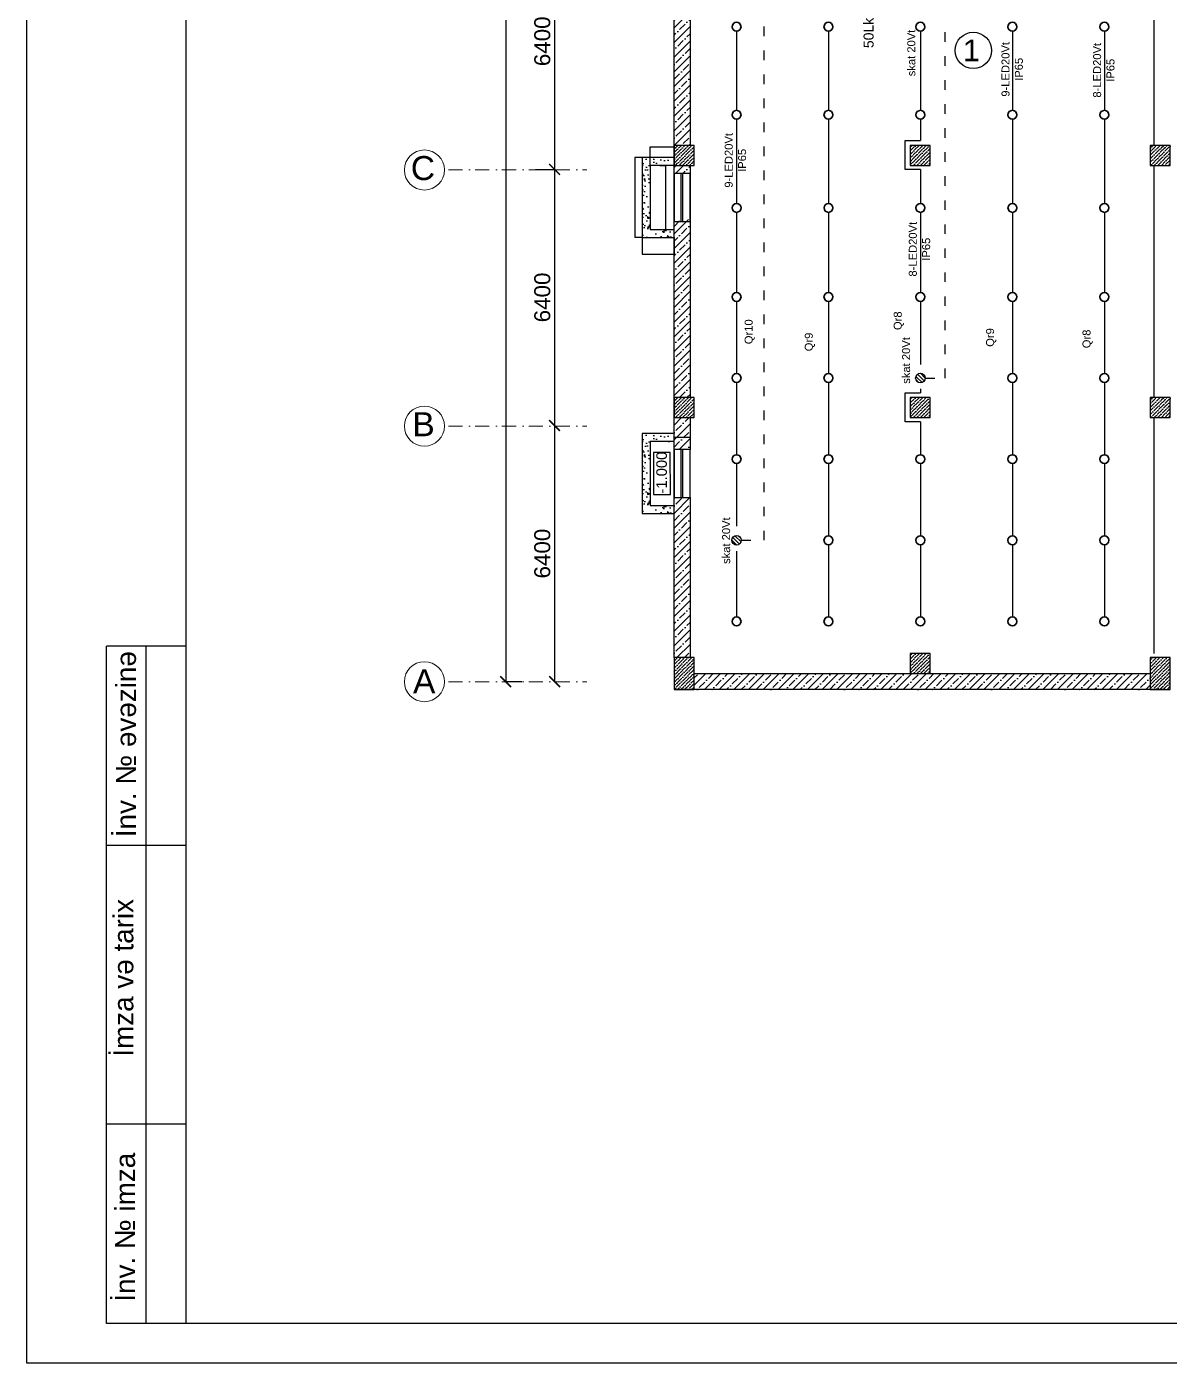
# Model space of a CAD drawing. Header units: millimetres. Extents: x 42452 to 2852333, y -419346 to 834876.
# Drawn here: x 2415634 to 2444213, y 290136 to 323531 of the extents above; entities that cross this region are included whole.
import ezdxf

# ---------------------------------------------------------------- set-up
doc = ezdxf.new("R2010")
doc.units = ezdxf.units.MM
doc.linetypes.add('ACAD_ISO03W100', pattern=[30, 12, -18])
doc.linetypes.add('Штрихпунктирная', pattern=[670.277762, 352.777767, -176.388884, 0, -141.111112])
for name, color, linetype, lineweight in [('c_dv_l x_tti-25_Ном._пера__21_Ном._пера__21', 7, 'Continuous', 30), ('Elektrika_ishiq', 5, 'Continuous', 30), ('memar', 7, 'Continuous', 25), ('надписи', 5, 'Continuous', 30), ('Соед_газа', 184, 'ACAD_ISO03W100', 30), ('Соединение', 5, 'Continuous', 30), ('спот_LED_D223mm-18Vt', 5, 'Continuous', 35), ('текст_свет', 5, 'Continuous', 30)]:
    doc.layers.add(name, color=color, linetype=linetype, lineweight=lineweight)
doc.styles.add('Arial', font='arial.ttf', dxfattribs={"height": 200})
doc.styles.get("Standard").update_dxf_attribs({"font": 'arial.ttf'})
doc.styles.add('СГЕНЕРИР_СТИЛЬ_1', font='arial.ttf')
doc.dimstyles.new('ISO-25', dxfattribs={"dimtxt": 2.5, "dimasz": 2.5, "dimexe": 1.25, "dimexo": 0.625, "dimtad": 1, "dimtxsty": 'Standard', "dimcen": 2.5, "dimadec": 0, "dimazin": 0, "dimtfac": 1, "dimtmove": 0, "dimatfit": 3, "dimfxl": 1, "dimarcsym": 0})
doc.dimstyles.new('razmeri a-g', dxfattribs={"dimtxt": 400, "dimasz": 270, "dimexe": 1.25, "dimexo": 0.625, "dimgap": 100, "dimtad": 1, "dimdec": 0, "dimtxsty": 'Standard', "dimblk": 'ARCHTICK', "dimcen": 2.5, "dimadec": 0, "dimazin": 0, "dimtfac": 1, "dimtdec": 0, "dimtmove": 0, "dimatfit": 3, "dimfxl": 1, "dimarcsym": 0})
pattern_1 = [(45, (3114210.17, 1695700.1), (-183.847756, 183.847756), []), (45, (3114118.24, 1695792.02), (-183.847756, 183.847756), [194.999993, -64.999998, 0, -64.999998])]

# ---------------------------------------------------------------- blocks, each defined once
blk = doc.blocks.new('*D159')
at = {"layer": 'Defpoints', "color": 0, "lineweight": 30, "transparency": 16777216}
for p in [(2431013, 320267), (2430832, 318267), (2431013, 318267)]:
    blk.add_point(p, dxfattribs=at)
at = {"layer": 'memar', "color": 0, "lineweight": -2, "transparency": 16777216}
for p, q in [((2431012, 320267), (2430831, 320267)), ((2430832, 320265), (2430832, 318270)), ((2431012, 318267), (2430831, 318267))]:
    blk.add_line(p, q, dxfattribs=at)
at = {"layer": 'memar', "color": 0, "lineweight": 30, "transparency": 16777216}
for points in [[(2430832, 320265), (2430832, 320265), (2430832, 320267)], [(2430832, 318270), (2430832, 318270), (2430832, 318267)]]:
    blk.add_solid(points, dxfattribs=at)
at = {"layer": 'memar', "color": 0, "lineweight": 25, "transparency": 16777216, "insert": (2430830, 319267), "char_height": 2.5, "attachment_point": 5, "rotation": 90}
blk.add_mtext('2000', dxfattribs=at)
blk = doc.blocks.new('*D160')
at = {"layer": 'Defpoints', "color": 0, "lineweight": 30, "transparency": 16777216}
for p in [(2431013, 318267), (2431813, 318267), (2431813, 317850)]:
    blk.add_point(p, dxfattribs=at)
at = {"layer": 'memar', "color": 0, "lineweight": -2, "transparency": 16777216}
for p, q in [((2431013, 318267), (2431013, 317848)), ((2431813, 318267), (2431813, 317848)), ((2431016, 317850), (2431811, 317850))]:
    blk.add_line(p, q, dxfattribs=at)
at = {"layer": 'memar', "color": 0, "lineweight": 30, "transparency": 16777216}
for points in [[(2431016, 317850), (2431016, 317849), (2431013, 317850)], [(2431811, 317850), (2431811, 317849), (2431813, 317850)]]:
    blk.add_solid(points, dxfattribs=at)
at = {"layer": 'memar', "color": 0, "lineweight": 25, "transparency": 16777216, "insert": (2431413, 317852), "char_height": 2.5, "attachment_point": 5}
blk.add_mtext('800', dxfattribs=at)
blk = doc.blocks.new('*D161')
at = {"layer": 'Defpoints', "color": 0, "lineweight": 30, "transparency": 16777216}
for p in [(2431456, 320067), (2431610, 320067), (2431456, 318467)]:
    blk.add_point(p, dxfattribs=at)
at = {"layer": 'memar', "color": 0, "lineweight": -2, "transparency": 16777216}
for p, q in [((2431457, 320067), (2431611, 320067)), ((2431610, 318470), (2431610, 320065)), ((2431457, 318467), (2431611, 318467))]:
    blk.add_line(p, q, dxfattribs=at)
at = {"layer": 'memar', "color": 0, "lineweight": 30, "transparency": 16777216}
for points in [[(2431609, 320065), (2431610, 320065), (2431610, 320067)], [(2431609, 318470), (2431610, 318470), (2431610, 318467)]]:
    blk.add_solid(points, dxfattribs=at)
at = {"layer": 'memar', "color": 0, "lineweight": 25, "transparency": 16777216, "insert": (2431608, 319267), "char_height": 2.5, "attachment_point": 5, "rotation": 90}
blk.add_mtext('1600', dxfattribs=at)
blk = doc.blocks.new('*D162')
at = {"layer": 'Defpoints', "color": 0, "lineweight": 30, "transparency": 16777216}
for p in [(2431813, 320528), (2431213, 320067), (2431813, 320067)]:
    blk.add_point(p, dxfattribs=at)
at = {"layer": 'memar', "color": 0, "lineweight": -2, "transparency": 16777216}
for p, q in [((2431213, 320068), (2431213, 320530)), ((2431216, 320528), (2431811, 320528)), ((2431813, 320068), (2431813, 320530))]:
    blk.add_line(p, q, dxfattribs=at)
at = {"layer": 'memar', "color": 0, "lineweight": 30, "transparency": 16777216}
for points in [[(2431216, 320529), (2431216, 320528), (2431213, 320528)], [(2431811, 320529), (2431811, 320528), (2431813, 320528)]]:
    blk.add_solid(points, dxfattribs=at)
at = {"layer": 'memar', "color": 0, "lineweight": 25, "transparency": 16777216, "insert": (2431513, 320530), "char_height": 2.5, "attachment_point": 5}
blk.add_mtext('600', dxfattribs=at)
blk = doc.blocks.new('_ArchTick')
at = {"color": 0, "linetype": 'ByBlock', "const_width": 0.15}
blk.add_lwpolyline([(-0.5, -0.5), (0.5, 0.5)], dxfattribs=at)
blk = doc.blocks.new('*D148')
at = {"layer": 'Defpoints', "color": 0, "lineweight": 30, "transparency": 16777216}
for p in [(2428010, 341767), (2427605, 307167), (2428010, 307167)]:
    blk.add_point(p, dxfattribs=at)
at = {"layer": 'memar', "color": 0, "lineweight": -2, "transparency": 16777216}
for p, q in [((2428009, 341767), (2427604, 341767)), ((2427605, 341767), (2427605, 307167)), ((2428009, 307167), (2427604, 307167))]:
    blk.add_line(p, q, dxfattribs=at)
at = {"layer": 'memar', "color": 0, "lineweight": -2, "transparency": 16777216, "xscale": 270, "yscale": 270, "zscale": 270}
for p, rotation in [((2427605, 341767), 90), ((2427605, 307167), 270)]:
    blk.add_blockref('_ArchTick', p, dxfattribs=dict(at, rotation=rotation))
at = {"layer": 'memar', "color": 0, "lineweight": 15, "transparency": 16777216, "insert": (2427301, 324467), "char_height": 400, "attachment_point": 5, "rotation": 90}
blk.add_mtext('34600', dxfattribs=at)
blk = doc.blocks.new('*D152')
at = {"layer": 'Defpoints', "color": 0, "lineweight": 30, "transparency": 16777216}
for p in [(2428825, 326367), (2428352, 319967), (2428825, 319967)]:
    blk.add_point(p, dxfattribs=at)
at = {"layer": 'memar', "color": 0, "lineweight": -2, "transparency": 16777216}
for p, q in [((2428825, 326367), (2428825, 319967)), ((2428826, 326367), (2428826, 326367)), ((2428353, 319967), (2428826, 319967))]:
    blk.add_line(p, q, dxfattribs=at)
at = {"layer": 'memar', "color": 0, "lineweight": -2, "transparency": 16777216, "xscale": 270, "yscale": 270, "zscale": 270}
for p, rotation in [((2428825, 326367), 90), ((2428825, 319967), 270)]:
    blk.add_blockref('_ArchTick', p, dxfattribs=dict(at, rotation=rotation))
at = {"layer": 'memar', "color": 0, "lineweight": 15, "transparency": 16777216, "insert": (2428521, 323167), "char_height": 400, "attachment_point": 5, "rotation": 90}
blk.add_mtext('6400', dxfattribs=at)
blk = doc.blocks.new('*D153')
at = {"layer": 'Defpoints', "color": 0, "lineweight": 30, "transparency": 16777216}
for p in [(2428352, 319967), (2428825, 313567), (2428825, 313567)]:
    blk.add_point(p, dxfattribs=at)
at = {"layer": 'memar', "color": 0, "lineweight": -2, "transparency": 16777216}
for p, q in [((2428353, 319967), (2428826, 319967)), ((2428825, 319967), (2428825, 313567)), ((2428826, 313567), (2428826, 313567))]:
    blk.add_line(p, q, dxfattribs=at)
at = {"layer": 'memar', "color": 0, "lineweight": -2, "transparency": 16777216, "xscale": 270, "yscale": 270, "zscale": 270}
for p, rotation in [((2428825, 319967), 90), ((2428825, 313567), 270)]:
    blk.add_blockref('_ArchTick', p, dxfattribs=dict(at, rotation=rotation))
at = {"layer": 'memar', "color": 0, "lineweight": 15, "transparency": 16777216, "insert": (2428521, 316767), "char_height": 400, "attachment_point": 5, "rotation": 90}
blk.add_mtext('6400', dxfattribs=at)
blk = doc.blocks.new('*D154')
at = {"layer": 'Defpoints', "color": 0, "lineweight": 30, "transparency": 16777216}
for p in [(2428825, 313567), (2428825, 307167), (2428825, 307167)]:
    blk.add_point(p, dxfattribs=at)
at = {"layer": 'memar', "color": 0, "lineweight": -2, "transparency": 16777216}
for p, q in [((2428825, 313567), (2428825, 307167)), ((2428826, 313567), (2428826, 313567)), ((2428826, 307167), (2428826, 307167))]:
    blk.add_line(p, q, dxfattribs=at)
at = {"layer": 'memar', "color": 0, "lineweight": -2, "transparency": 16777216, "xscale": 270, "yscale": 270, "zscale": 270}
for p, rotation in [((2428825, 313567), 90), ((2428825, 307167), 270)]:
    blk.add_blockref('_ArchTick', p, dxfattribs=dict(at, rotation=rotation))
at = {"layer": 'memar', "color": 0, "lineweight": 15, "transparency": 16777216, "insert": (2428521, 310367), "char_height": 400, "attachment_point": 5, "rotation": 90}
blk.add_mtext('6400', dxfattribs=at)
blk = doc.blocks.new('спот_LED_D223mm-18Vt_İP54')
at = {"layer": 'спот_LED_D223mm-18Vt'}
blk.add_circle((0, 0), 112, dxfattribs=at)
blk = doc.blocks.new('LED 18Vt_qaza')
at = {"layer": 'Elektrika_ishiq'}
h = blk.add_hatch(dxfattribs=at)
h.set_pattern_fill('ANSI31', color=256, scale=35)
h.set_pattern_definition([(45, (-81120.91, -35049.79), (-78.57724, 78.57724), [])])
h.paths.add_polyline_path([(-200, 0, 1), (200, 0, 1)])
blk.add_circle((0, 0), 200, dxfattribs=at)

msp = doc.modelspace()

# ---------------------------------------------------------------- hatches: boundary and pattern name
at = {"layer": 'memar', "linetype": 'Continuous', "lineweight": 25, "true_color": 0x000000}
h = msp.add_hatch(dxfattribs=at)
h.set_pattern_fill('ЖЕЛЕЗОБЕТОН', color=18, style=0, pattern_type=2)
h.set_pattern_definition(pattern_1)
h.paths.add_polyline_path([(2432213.10996, 320567.30232), (2431813.10996, 320567.30232), (2431813.10996, 326467.30232), (2432213.10996, 326467.30232)])
at = {"layer": 'memar', "lineweight": 25}
h = msp.add_hatch(dxfattribs=at)
h.set_pattern_fill('AR-CONC', color=256, scale=2, angle=-90)
h.set_pattern_definition([(320, (2398560.58, 384220.55), (-31.8782, -364.3693), [38.1, -419.1]), (265, (2398560.58, 384220.55), (382.1137, 70.4868), [30.48, -335.2812]), (10.45144, (2398557.92, 384190.18), (350.2355, -293.8825), [32.38, -356.1805]), (316.1842, (2398662.2, 384220.55), (-84.0847, -542.158), [57.15, -628.65]), (6.63556, (2398655.17, 384175.37), (494.8522, -474.8083), [48.57, -534.2712]), (261.18415, (2398662.2, 384220.55), (494.8522, -474.8083), [45.72, -502.9195]), (291, (2398636.78, 384169.75), (-204.5304, -303.2288), [38.1, -419.1]), (236, (2398636.78, 384169.75), (368.376, -123.604), [30.48, -335.28]), (341.45144, (2398619.73, 384144.48), (163.8455, -426.8328), [32.38, -356.1799]), (307.5, (2398560.58, 384220.55), (169.11008, -6.1772), [0, -331.216, 0, -340.36, 0, -336.55]), (277.5, (2398560.58, 384220.55), (200.36115, -133.63933), [0, -194.056, 0, -323.596, 0, -128.27]), (237.5, (2398560.58, 384333.83), (-11.4575, -271.1812), [0, -127, 0, -396.24, 0, -525.78]), (227.5, (2398560.58, 384384.63), (50.853, -296.2584), [0, -165.1, 0, -263.144, 0, -373.38])])
h.paths.add_polyline_path([(2431013.10342, 318267.30232), (2431013.10342, 320267.30232), (2431813.10342, 320267.30232), (2431813.10342, 320067.30232), (2431213.10342, 320067.30232), (2431213.10342, 318467.30232), (2431813.10342, 318467.30232), (2431813.10342, 318267.30232)])
h = msp.add_hatch(dxfattribs=at)
h.set_pattern_fill('ANSI36', color=256, scale=500)
h.set_pattern_definition([(45, (838844.71, 2602980.966), (33.1456304, 121.533978), [156.25, -31.25, 0, -31.25])])
h.paths.add_polyline_path([(2431813.10996, 320567.30232), (2431813.10996, 320067.30232), (2432313.10996, 320067.30232), (2432313.10996, 320567.30232)])
h = msp.add_hatch(dxfattribs=at)
h.set_pattern_fill('ANSI36', color=256, scale=500)
h.set_pattern_definition([(45, (832944.71, 2602980.966), (33.1456304, 121.533978), [156.25, -31.25, 0, -31.25])])
h.paths.add_polyline_path([(2437713.10981, 320567.30232), (2437713.10981, 320067.30232), (2438213.10981, 320067.30232), (2438213.10981, 320567.30232)])
h = msp.add_hatch(dxfattribs=at)
h.set_pattern_fill('ANSI36', color=256, scale=500)
h.set_pattern_definition([(45, (826944.71, 2602980.966), (33.1456304, 121.533978), [156.25, -31.25, 0, -31.25])])
h.paths.add_polyline_path([(2443713.10981, 320567.30232), (2443713.10981, 320067.30232), (2444213.10981, 320067.30232), (2444213.10981, 320567.30232)])
at = {"layer": 'memar', "linetype": 'Continuous', "lineweight": 25, "true_color": 0x000000}
h = msp.add_hatch(dxfattribs=at)
h.set_pattern_fill('ЖЕЛЕЗОБЕТОН', color=18, style=0, pattern_type=2)
h.set_pattern_definition(pattern_1)
h.paths.add_polyline_path([(2431813.10995, 320067.30232), (2432213.10996, 320067.30232), (2432213.10996, 319867.30232), (2431983.10993, 319867.30232), (2431933.10997, 319867.30232), (2431813.10995, 319867.30232)])
h = msp.add_hatch(dxfattribs=at)
h.set_pattern_fill('ЖЕЛЕЗОБЕТОН', color=18, style=0, pattern_type=2)
h.set_pattern_definition(pattern_1)
h.paths.add_polyline_path([(2432213.10996, 314267.30232), (2431813.10995, 314267.30232), (2431813.10995, 318717.30232), (2431933.10997, 318717.30232), (2431983.10993, 318717.30232), (2432213.10996, 318717.30232)])
at = {"layer": 'memar', "lineweight": 25}
h = msp.add_hatch(dxfattribs=at)
h.set_pattern_fill('ANSI36', color=256, scale=500)
h.set_pattern_definition([(45, (838844.71, 2596680.966), (33.1456304, 121.533978), [156.25, -31.25, 0, -31.25])])
h.paths.add_polyline_path([(2431813.10996, 314267.30232), (2431813.10996, 313767.30232), (2432313.10996, 313767.30232), (2432313.10996, 314267.30232)])
h = msp.add_hatch(dxfattribs=at)
h.set_pattern_fill('ANSI36', color=256, scale=500)
h.set_pattern_definition([(45, (832944.71, 2596680.966), (33.1456304, 121.533978), [156.25, -31.25, 0, -31.25])])
h.paths.add_polyline_path([(2437713.10981, 314267.30232), (2437713.10981, 313767.30232), (2438213.10981, 313767.30232), (2438213.10981, 314267.30232)])
h = msp.add_hatch(dxfattribs=at)
h.set_pattern_fill('ANSI36', color=256, scale=500)
h.set_pattern_definition([(45, (826944.71, 2596680.966), (33.1456304, 121.533978), [156.25, -31.25, 0, -31.25])])
h.paths.add_polyline_path([(2443713.10981, 314267.30232), (2443713.10981, 313767.30232), (2444213.10981, 313767.30232), (2444213.10981, 314267.30232)])
at = {"layer": 'memar', "linetype": 'Continuous', "lineweight": 25, "true_color": 0x000000}
h = msp.add_hatch(dxfattribs=at)
h.set_pattern_fill('ЖЕЛЕЗОБЕТОН', color=18, style=0, pattern_type=2)
h.set_pattern_definition(pattern_1)
h.paths.add_polyline_path([(2432213.10996, 312967.5919), (2431983.10994, 312967.5919), (2431933.10999, 312967.5919), (2431813.10997, 312967.5919), (2431813.10997, 313767.30232), (2432213.10996, 313767.30232)])
at = {"layer": 'memar', "lineweight": 25}
h = msp.add_hatch(dxfattribs=at)
h.set_pattern_fill('AR-CONC', color=256, scale=2, angle=-90)
h.set_pattern_definition([(320, (2398560.57, 377320.84), (-31.8782, -364.3693), [38.1, -419.1]), (265, (2398560.57, 377320.84), (382.1137, 70.4868), [30.48, -335.2812]), (10.45144, (2398557.9, 377290.47), (350.2355, -293.8825), [32.38, -356.1805]), (316.1842, (2398662.17, 377320.84), (-84.0847, -542.158), [57.15, -628.65]), (6.63556, (2398655.17, 377275.66), (494.8522, -474.8083), [48.57, -534.2712]), (261.18415, (2398662.2, 377320.84), (494.8522, -474.8083), [45.72, -502.9195]), (291, (2398636.77, 377270.04), (-204.5304, -303.2288), [38.1, -419.1]), (236, (2398636.77, 377270.04), (368.376, -123.604), [30.48, -335.28]), (341.45144, (2398619.73, 377244.77), (163.8455, -426.8328), [32.38, -356.1799]), (307.5, (2398560.57, 377320.84), (169.11008, -6.1772), [0, -331.216, 0, -340.36, 0, -336.55]), (277.5, (2398560.57, 377320.84), (200.36115, -133.63933), [0, -194.056, 0, -323.596, 0, -128.27]), (237.5, (2398560.57, 377434.12), (-11.4575, -271.1812), [0, -127, 0, -396.24, 0, -525.78]), (227.5, (2398560.57, 377484.92), (50.853, -296.2584), [0, -165.1, 0, -263.144, 0, -373.38])])
h.paths.add_polyline_path([(2431013.10996, 311367.5919), (2431013.10996, 313367.5919), (2431813.10996, 313367.5919), (2431813.10996, 313167.5919), (2431213.10996, 313167.5919), (2431213.10996, 311567.5919), (2431813.10996, 311567.5919), (2431813.10996, 311367.5919)])
at = {"layer": 'memar', "linetype": 'Continuous', "lineweight": 25, "true_color": 0x000000}
h = msp.add_hatch(dxfattribs=at)
h.set_pattern_fill('ЖЕЛЕЗОБЕТОН', color=18, style=0, pattern_type=2)
h.set_pattern_definition(pattern_1)
h.paths.add_polyline_path([(2431983.10994, 311767.5919), (2432213.10996, 311767.5919), (2432213.10995, 307767.30232), (2431813.10996, 307767.30232), (2431813.10997, 311767.5919), (2431933.10999, 311767.5919)])
at = {"layer": 'memar', "lineweight": 25}
h = msp.add_hatch(dxfattribs=at)
h.set_pattern_fill('ANSI36', color=256, scale=500)
h.set_pattern_definition([(45, (753415.86, 2589964.82), (33.1456304, 121.533978), [156.25, -31.25, 0, -31.25])])
h.paths.add_polyline_path([(2431813.48118, 307767.30232), (2431813.48104, 306967.30684), (2432313.48104, 306967.30684), (2432313.48118, 307767.30232)])
h = msp.add_hatch(dxfattribs=at)
h.set_pattern_fill('ANSI36', color=256, scale=500)
h.set_pattern_definition([(45, (832944.71, 2590280.966), (33.1456304, 121.533978), [156.25, -31.25, 0, -31.25])])
h.paths.add_polyline_path([(2437713.10981, 307867.30232), (2437713.10981, 307367.30232), (2438213.10981, 307367.30232), (2438213.10981, 307867.30232)])
h = msp.add_hatch(dxfattribs=at)
h.set_pattern_fill('ANSI36', color=256, scale=500)
h.set_pattern_definition([(45, (741515.86, 2589964.82), (33.1456304, 121.533978), [156.25, -31.25, 0, -31.25])])
h.paths.add_polyline_path([(2443713.48104, 307767.30232), (2443713.48089, 306967.30242), (2444213.48089, 306967.30242), (2444213.48104, 307767.30232)])
at = {"layer": 'memar', "linetype": 'Continuous', "lineweight": 25, "true_color": 0x000000}
h = msp.add_hatch(dxfattribs=at)
h.set_pattern_fill('ЖЕЛЕЗОБЕТОН', color=18, style=0, pattern_type=2)
h.set_pattern_definition([(45, (3108310.17, 1695300.1), (-183.847756, 183.847756), []), (45, (3108218.24, 1695392.02), (-183.847756, 183.847756), [194.999993, -64.999998, 0, -64.999998])])
h.paths.add_polyline_path([(2443713.48093, 307367.30573), (2443713.48093, 306967.30573), (2432313.10996, 306967.30684), (2432313.10996, 307367.30684)])

# ---------------------------------------------------------------- linework, layer by layer
at = {"layer": 'c_dv_l x_tti-25_Ном._пера__21_Ном._пера__21', "linetype": 'Continuous', "lineweight": 25}
for p, q in [((2417625.03763, 291131.81957), (2417625.03763, 308052.39557)), ((2419615.69363, 308052.39557), (2417625.03763, 308052.39557)), ((2418620.36563, 291131.81957), (2418620.36563, 308052.39557)), ((2419615.69363, 303075.75557), (2417625.03763, 303075.75557)), ((2419615.69363, 296108.45957), (2417625.03763, 296108.45957)), ((2419615.69363, 291131.81957), (2417625.03763, 291131.81957))]:
    msp.add_line(p, q, dxfattribs=at)
at = {"layer": 'c_dv_l x_tti-25_Ном._пера__21_Ном._пера__21', "linetype": 'Continuous', "lineweight": 25, "flags": 128}
for points in [[(2415634.38163, 349258.97477), (2499241.93363, 349258.97477), (2499241.93363, 290136.49157), (2415634.38163, 290136.49157)], [(2419615.69363, 348263.64677), (2498246.60563, 348263.64677), (2498246.60563, 291131.81957), (2419615.69363, 291131.81957)]]:
    msp.add_lwpolyline(points, close=True, dxfattribs=at)
at = {"layer": 'memar', "linetype": 'Штрихпунктирная', "lineweight": 15}
for p, q in [((2426171.04703, 319952.79855), (2429629.47386, 319952.79855)), ((2426171.04703, 313552.79855), (2429629.47386, 313552.79855)), ((2426171.04703, 307166.82378), (2429629.47386, 307166.82378))]:
    msp.add_line(p, q, dxfattribs=at)
at = {"layer": 'memar', "color": 0, "lineweight": 25}
msp.add_line((2432213.10981, 313267.30232), (2431813.10981, 313267.30232), dxfattribs=at)
at = {"layer": 'memar', "color": 0, "lineweight": 25, "flags": 128}
for points in [[(2431813.10996, 307767.30232), (2431813.10996, 331267.30232)], [(2432213.10996, 326467.30232), (2432213.10996, 320567.30232)], [(2443813.30474, 320567.30232), (2443813.30474, 326467.30232)], [(2432213.10996, 320067.30232), (2432213.10996, 314267.30232)], [(2443813.30474, 314267.30232), (2443813.30474, 320067.30232)], [(2432213.10996, 313767.30232), (2432213.10996, 312967.5919)], [(2443813.30474, 307867.30232), (2443813.30474, 313767.30232)], [(2432213.10996, 311767.5919), (2432213.10996, 307767.30232)], [(2432313.10996, 307367.30684), (2437713.10981, 307367.30684)], [(2438213.10981, 307367.30684), (2443713.10981, 307367.30684)], [(2444097.85039, 306967.30684), (2431813.10996, 306967.30684)]]:
    msp.add_lwpolyline(points, dxfattribs=at)
at = {"layer": 'memar', "color": 0, "lineweight": 25}
for points in [[(2431813.10342, 320267.30232), (2431013.10342, 320267.30232), (2431013.10342, 318267.30232), (2431813.10342, 318267.30232)], [(2431813.10342, 320067.30232), (2431213.10342, 320067.30232), (2431213.10342, 318467.30232), (2431813.10342, 318467.30232)], [(2431813.10996, 313367.5919), (2431013.10996, 313367.5919), (2431013.10996, 311367.5919), (2431813.10996, 311367.5919)], [(2431813.10996, 313167.5919), (2431213.10996, 313167.5919), (2431213.10996, 311567.5919), (2431813.10996, 311567.5919)]]:
    msp.add_lwpolyline(points, dxfattribs=at)
at = {"layer": 'memar', "color": 3, "lineweight": 25}
for points in [[(2432313.10996, 320567.30232), (2431813.10996, 320567.30232), (2431813.10996, 320067.30232), (2432313.10996, 320067.30232)], [(2438213.10981, 320567.30232), (2437713.10981, 320567.30232), (2437713.10981, 320067.30232), (2438213.10981, 320067.30232)], [(2444213.10981, 320567.30232), (2443713.10981, 320567.30232), (2443713.10981, 320067.30232), (2444213.10981, 320067.30232)], [(2432313.10996, 314267.30232), (2431813.10996, 314267.30232), (2431813.10996, 313767.30232), (2432313.10996, 313767.30232)], [(2438213.10981, 314267.30232), (2437713.10981, 314267.30232), (2437713.10981, 313767.30232), (2438213.10981, 313767.30232)], [(2444213.10981, 314267.30232), (2443713.10981, 314267.30232), (2443713.10981, 313767.30232), (2444213.10981, 313767.30232)], [(2432313.48118, 307767.30232), (2431813.48118, 307767.30232), (2431813.48104, 306967.30684), (2432313.48104, 306967.30684)], [(2438213.10981, 307867.30232), (2437713.10981, 307867.30232), (2437713.10981, 307367.30232), (2438213.10981, 307367.30232)], [(2444213.48104, 307767.30232), (2443713.48104, 307767.30232), (2443713.48089, 306967.30242), (2444213.48089, 306967.30242)]]:
    msp.add_lwpolyline(points, close=True, dxfattribs=at)
at = {"layer": 'memar', "color": 0, "lineweight": 25}
for points in [[(2431813.10342, 319867.30232), (2431813.10342, 318667.30232), (2432213.10342, 318667.30232), (2432213.10342, 319867.30232)], [(2431813.10996, 312967.5919), (2431813.10996, 311767.5919), (2432213.10996, 311767.5919), (2432213.10996, 312967.5919)]]:
    msp.add_lwpolyline(points, close=True, dxfattribs=at)
at = {"layer": 'memar', "color": 146, "lineweight": 25, "true_color": 0x105689}
for points in [[(2431981.96602, 318667.30232), (2432031.96602, 318667.30232), (2432031.96602, 319867.30232), (2431981.96602, 319867.30232)], [(2431981.97255, 311767.5919), (2432031.97255, 311767.5919), (2432031.97255, 312967.5919), (2431981.97255, 312967.5919)]]:
    msp.add_lwpolyline(points, close=True, dxfattribs=at)
at = {"layer": 'memar', "color": 18, "linetype": 'Continuous', "lineweight": 25, "true_color": 0x000000, "flags": 128}
msp.add_lwpolyline([(2431301.4666, 312893.044), (2431301.4666, 311840.47188), (2431720.01697, 311840.47188), (2431718.34241, 312893.044)], close=True, dxfattribs=at)
at = {"layer": 'memar', "lineweight": 25}
msp.add_circle((2439290.30892, 322938.74032), 454.87332, dxfattribs=at)
at = {"layer": 'memar', "linetype": 'Continuous', "lineweight": 15}
for centre in [(2425573.24795, 319951.54301), (2425573.24795, 313551.54301), (2425573.24795, 307165.56823)]:
    msp.add_circle(centre, 500, dxfattribs=at)
at = {"layer": 'Соед_газа', "ltscale": 20}
for p, q in [((2434059.90655, 310699.50176), (2434059.90655, 332812.11658)), ((2438591.14284, 314753.50176), (2438591.14284, 325780.50176)), ((2438088.12344, 314753.50176), (2438591.14284, 314753.50176)), ((2433492.12344, 310699.50176), (2434059.90655, 310699.50176))]:
    msp.add_line(p, q, dxfattribs=at)
at = {"layer": 'Соединение'}
for p, q in [((2433374.09295, 323419.00176), (2433374.09295, 321442.00176)), ((2435672.09295, 323419.00176), (2435672.09295, 321442.00176)), ((2437969.14041, 323419.00176), (2437970.09295, 321442.00176)), ((2440270.09295, 323419.00176), (2440270.09295, 321442.00176)), ((2442568.09295, 323419.00176), (2442568.09295, 321442.00176)), ((2433374.09295, 321219.00176), (2433374.09295, 319117.00074)), ((2435672.09295, 321219.00176), (2435672.09295, 319117.00074)), ((2437970.09295, 321219.00176), (2437969.7937, 320685.78407)), ((2440270.09295, 321219.00176), (2440270.09295, 319117.00074)), ((2442568.09295, 321219.00176), (2442568.09295, 319117.00074)), ((2437969.99555, 319962.85964), (2437970.09295, 319117.00074)), ((2433373.61668, 318894.00176), (2433374.09295, 316892.00176)), ((2435671.61668, 318894.00176), (2435672.09295, 316892.00176)), ((2437969.61668, 318894.00176), (2437970.09295, 316892.00176)), ((2440269.61668, 318894.00176), (2440270.09295, 316892.00176)), ((2442567.61668, 318894.00176), (2442568.09295, 316892.00176)), ((2433374.09295, 316669.00176), (2433374.09295, 314865.00176)), ((2435672.09295, 316669.00176), (2435671.39991, 314865.00176)), ((2437970.09295, 316669.00176), (2437970.09295, 315093.98318)), ((2440270.09295, 316669.00176), (2440270.09295, 314865.00176)), ((2442568.09295, 316669.00176), (2442568.09295, 314865.00176)), ((2433374.09295, 314642.00176), (2433374.09295, 312838.00176)), ((2435672.09295, 314642.00176), (2435671.39991, 312838.00176)), ((2440270.09295, 314642.00176), (2440270.09295, 312838.00176)), ((2442568.09295, 314642.00176), (2442568.09295, 312838.00176)), ((2437970.09295, 314486.58071), (2437969.7937, 314385.78407)), ((2437970.09295, 313662.85964), (2437970.09295, 312838.00176)), ((2433374.09295, 312615.00176), (2433374.09295, 311053.00933)), ((2435672.09295, 312615.00176), (2435671.39991, 310811.00176)), ((2437970.09295, 312615.00176), (2437970.09295, 310811.00176)), ((2440270.09295, 312615.00176), (2440270.09295, 310811.00176)), ((2442568.09295, 312615.00176), (2442568.09295, 310811.00176)), ((2435672.09295, 310588.00176), (2435671.39991, 308784.00176)), ((2437970.09295, 310588.00176), (2437970.09295, 308784.00176)), ((2440270.09295, 310588.00176), (2440270.09295, 308784.00176)), ((2442568.09295, 310588.00176), (2442568.09295, 308784.00176)), ((2433374.09295, 310426.60198), (2433374.09295, 308784.00176))]:
    msp.add_line(p, q, dxfattribs=at)
at = {"layer": 'Соединение', "color": 5}
for p, q in [((2437588.56658, 320685.69337), (2437969.7937, 320685.78407)), ((2437588.56658, 319962.85964), (2437588.56658, 320685.69337)), ((2437969.99555, 319962.85964), (2437588.56658, 319962.85964)), ((2437588.56658, 314385.69337), (2437969.7937, 314385.78407)), ((2437588.56658, 313662.85964), (2437588.56658, 314385.69337)), ((2437969.99555, 313662.85964), (2437588.56658, 313662.85964))]:
    msp.add_line(p, q, dxfattribs=at)

# ---------------------------------------------------------------- block references
at = {"layer": 'Соединение', "xscale": 0.5949151716195047, "yscale": 0.5949151716195047, "zscale": 0.5949151716195047, "rotation": 270}
for p in [(2437969.14041, 314753.50176), (2433373.14041, 310699.50176)]:
    msp.add_blockref('LED 18Vt_qaza', p, dxfattribs=at)
at = {"layer": 'спот_LED_D223mm-18Vt', "xscale": -1, "rotation": 90}
for p in [(2433373.14041, 323530.50176), (2435671.14041, 323530.50176), (2437969.14041, 323530.50176), (2440269.14041, 323530.50176), (2433373.14041, 321330.50176), (2435671.14041, 321330.50176), (2437969.14041, 321330.50176), (2440269.14041, 321330.50176), (2433373.61668, 319005.50176), (2435671.61668, 319005.50176), (2437969.61668, 319005.50176), (2440269.61668, 319005.50176), (2433373.14041, 316780.50176), (2435671.14041, 316780.50176), (2437969.14041, 316780.50176), (2440269.14041, 316780.50176), (2433373.14041, 314753.50176), (2435671.14041, 314753.50176), (2440269.14041, 314753.50176), (2433373.14041, 312726.50176), (2435671.14041, 312726.50176), (2437969.14041, 312726.50176), (2440269.14041, 312726.50176), (2435671.14041, 310699.50176), (2437969.14041, 310699.50176), (2440269.14041, 310699.50176), (2433373.14041, 308672.50176), (2435671.14041, 308672.50176), (2437969.14041, 308672.50176), (2440269.14041, 308672.50176)]:
    msp.add_blockref('спот_LED_D223mm-18Vt_İP54', p, dxfattribs=at)
at = {"layer": 'спот_LED_D223mm-18Vt', "rotation": 270}
for p in [(2442568.09295, 323530.50176), (2442568.09295, 321330.50176), (2442567.61668, 319005.50176), (2442568.09295, 316780.50176), (2442568.09295, 314753.50176), (2442568.09295, 312726.50176), (2442568.09295, 310699.50176), (2442568.09295, 308672.50176)]:
    msp.add_blockref('спот_LED_D223mm-18Vt_İP54', p, dxfattribs=at)

# ---------------------------------------------------------------- texts
at = {"layer": 'c_dv_l x_tti-25_Ном._пера__21_Ном._пера__21', "linetype": 'Continuous', "lineweight": 25, "char_height": 497.664, "attachment_point": 7, "rotation": 90, "style": 'СГЕНЕРИР_СТИЛЬ_1'}
for s, insert in [('{İnv. № əvəzinə}', (2418372.23528, 303280.94529)), ('{İmza və tarix}', (2418306.01046, 297796.94954)), ('{İnv. № imza}', (2418349.08796, 291675.22069))]:
    msp.add_mtext(s, dxfattribs=dict(at, insert=insert))
at = {"layer": 'memar', "lineweight": 15, "style": 'СГЕНЕРИР_СТИЛЬ_1'}
for s, p in [('C', (2425233.61131, 319699.38177)), ('B', (2425271.67406, 313299.38177)), ('A', (2425288.45442, 306876.56099))]:
    msp.add_text(s, height=600, dxfattribs=at).set_placement(p)
at = {"layer": 'memar', "linetype": 'Continuous', "lineweight": 25, "insert": (2439450.57912, 323210.58027), "char_height": 540, "attachment_point": 3, "style": 'СГЕНЕРИР_СТИЛЬ_1'}
msp.add_mtext('1', dxfattribs=at)
at = {"layer": 'memar', "color": 18, "linetype": 'Continuous', "lineweight": 25, "true_color": 0x000000, "insert": (2431636.46266, 311867.63218), "char_height": 264, "attachment_point": 7, "rotation": 90, "style": 'СГЕНЕРИР_СТИЛЬ_1'}
msp.add_mtext('-1.000  ', dxfattribs=at)
at = {"layer": 'надписи', "color": 5, "char_height": 200, "width": 1580.0200591, "rotation": 90, "style": 'Arial'}
for s, insert, attachment_point in [('\\pxqc;skat 20Vt', (2437641.52808, 322085.31788, 8934.99756), 1), ('\\pxqc;{\\fArial|b0|i0|c238|p34;9}-LED20Vt\\PIP65', (2439995.20739, 321676.2621, 8934.99756), 1), ('\\pxqc;{\\fArial|b0|i0|c238|p34;8}-LED20Vt\\PIP65', (2442284.8305, 321653.43203, 8934.99756), 1), ('\\pxqc;{\\fArial|b0|i0|c238|p34;9}-LED20Vt\\PIP65', (2433078.56185, 319402.38695, 8934.99756), 1), ('\\pxqc;{\\fArial|b0|i0|c238|p34;8}-LED20Vt\\PIP65', (2437678.80269, 317182.08637, 8934.99756), 1), ('\\pxqc;Qr{\\fArial|b0|i0|c238|p34;8}', (2437301.25933, 315394.76487, 8934.99756), 1), ('\\pxqc;Qr{\\fArial|b0|i0|c238|p34;10}', (2433830.76535, 315119.4163, 8934.99756), 7), ('\\pxqc;Qr{\\fArial|b0|i0|c238|p34;9}', (2439864.50512, 314976.4506, 8934.99756), 7), ('\\pxqc;Qr{\\fArial|b0|i0|c238|p34;8}', (2442020.10757, 314940.72964, 8934.99756), 1), ('\\pxqc;Qr{\\fArial|b0|i0|c238|p34;9}', (2435333.95675, 314864.81017, 8934.99756), 7), ('\\pxqc;skat 20Vt', (2437510.5141, 314402.31792, 8934.99756), 1), ('\\pxqc;skat 20Vt', (2433013.64666, 309900.7078, 8934.99756), 1)]:
    msp.add_mtext(s, dxfattribs=dict(at, insert=insert, attachment_point=attachment_point))
at = {"layer": 'текст_свет', "linetype": 'Continuous', "lineweight": 0, "insert": (2436548.62362, 323754.54576, -17869.99512), "char_height": 250, "width": 2078.4620135, "attachment_point": 3, "rotation": 90, "style": 'Arial'}
msp.add_mtext('50Lk', dxfattribs=at)

# ---------------------------------------------------------------- dimensions: what is measured, and where the dimension line sits
at = {"layer": 'memar', "lineweight": 15}
for base, p1, p2, picture, middle in [((2427605.32978, 307167.33207), (2428009.55794, 341767.31254), (2428009.55794, 307167.33207), '*D148', (2427300.96416, 324467.3223)), ((2428824.93199, 319967.30684), (2428824.93199, 326367.30684), (2428352.30431, 319967.30684), '*D152', (2428520.70279, 323167.30684)), ((2428824.93199, 313567.30684), (2428352.30431, 319967.30684), (2428824.93199, 313567.30684), '*D153', (2428520.70279, 316767.30684)), ((2428824.93199, 307166.82378), (2428824.93199, 313567.30684), (2428824.93199, 307166.82378), '*D154', (2428520.70279, 310367.06531))]:
    dim = msp.add_linear_dim(base=base, p1=p1, p2=p2, angle=90, dimstyle='razmeri a-g', dxfattribs=at)
    dim.commit()
    dim.dimension.update_dxf_attribs({"geometry": picture, "text_midpoint": middle})
at = {"layer": 'memar', "lineweight": 25}
for base, p1, p2, angle, picture, middle in [((2430832.03834, 318267.30232), (2431013.10342, 320267.30232), (2431013.10342, 318267.30232), 270, '*D159', (2430830.13691, 319267.30232)), ((2431609.80484, 320067.30232), (2431456.21233, 318467.30232), (2431456.21233, 320067.30232), 270, '*D161', (2431607.90341, 319267.30232)), ((2431813.10342, 317849.74263), (2431013.10342, 318267.30232), (2431813.10342, 318267.30232), 180, '*D160', (2431413.10342, 317851.64406))]:
    dim = msp.add_linear_dim(base=base, p1=p1, p2=p2, angle=angle, dimstyle='ISO-25', dxfattribs=at)
    dim.commit()
    dim.dimension.update_dxf_attribs({"geometry": picture, "text_midpoint": middle})
dim = msp.add_linear_dim(base=(2431813.10342, 320528.30551), p1=(2431213.10342, 320067.30232), p2=(2431813.10342, 320067.30232), angle=180, dimstyle='ISO-25', dxfattribs=at)
dim.commit()
dim.dimension.update_dxf_attribs({"geometry": '*D162', "text_midpoint": (2431513.10342, 320528.30551), "dimtype": 160})

doc.saveas('drawing.dxf')
